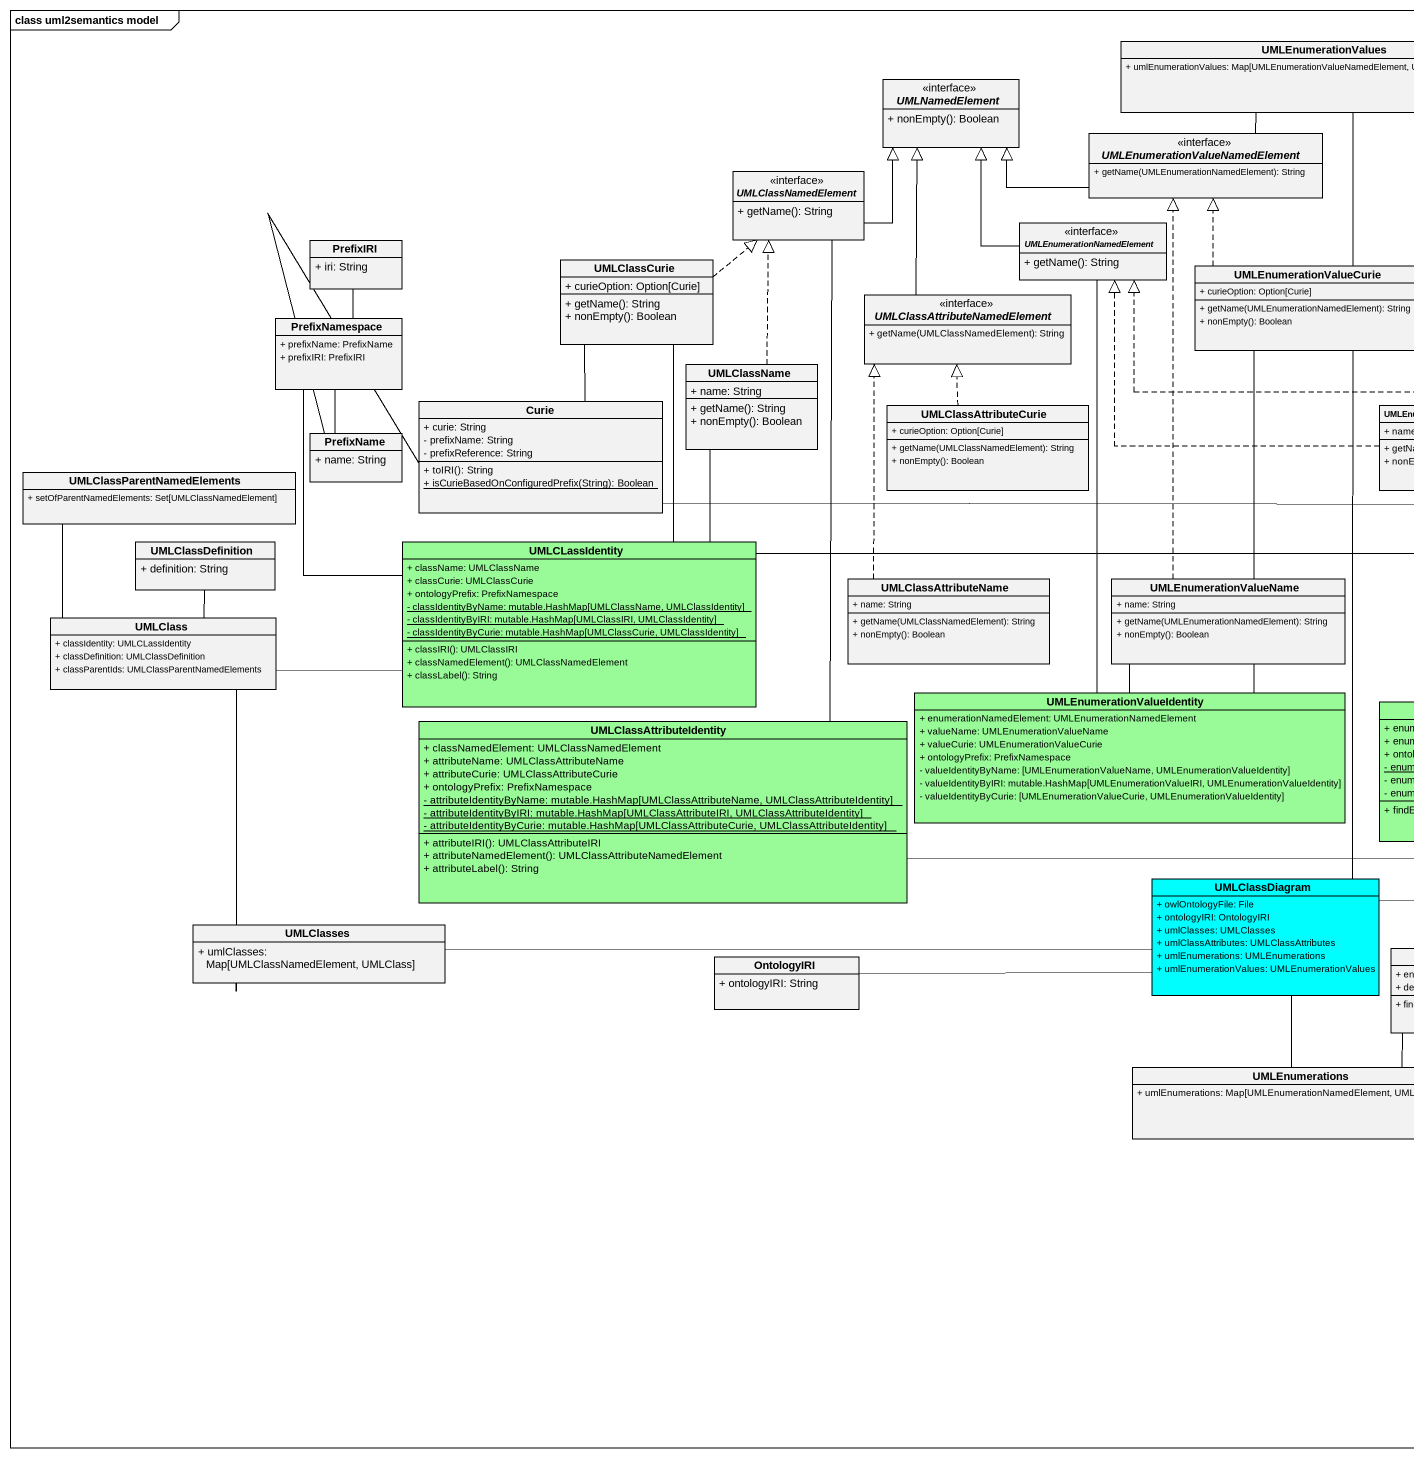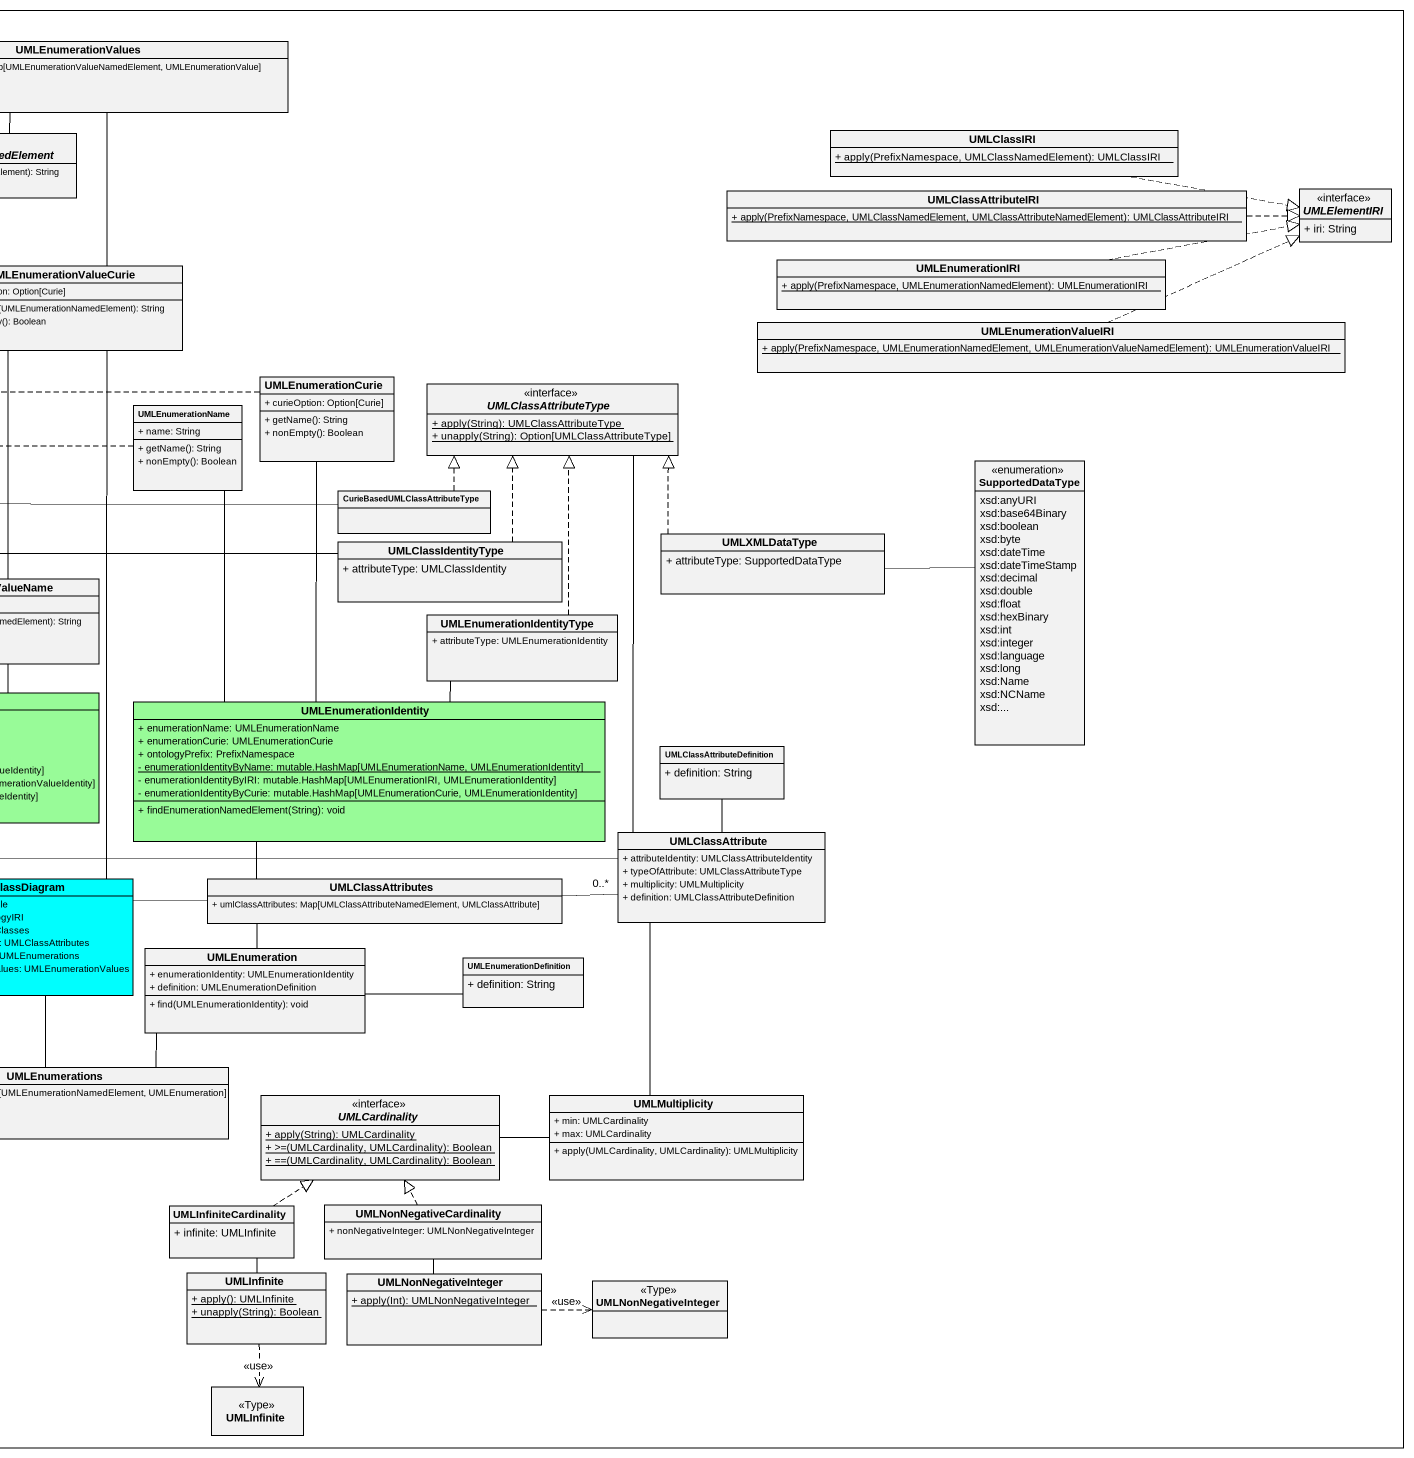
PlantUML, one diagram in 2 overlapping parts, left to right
@startuml
mainframe class uml2semantics model
hide circle
hide empty members
skinparam classAttributeIconSize 0
class UMLEnumerationValues {
  + umlEnumerationValues: Map[UMLEnumerationValueNamedElement, UMLEnumerationValue]
}
interface UMLNamedElement {
  + nonEmpty(): Boolean
}
interface "UMLEnumerationValueNamedElement" as UMLEnumerationValueNamedElem {
  + getName(UMLEnumerationNamedElement): String
}
class UMLClassIRI {
  {static} + apply(PrefixNamespace, UMLClassNamedElement): UMLClassIRI
}
interface UMLClassNamedElement {
  + getName(): String
}
class UMLClassAttributeIRI {
  {static} + apply(PrefixNamespace, UMLClassNamedElement, UMLClassAttributeNamedElement): UMLClassAttributeIRI
}
interface UMLElementIRI {
  + iri: String
}
class PrefixIRI {
  + iri: String
}
interface UMLEnumerationNamedElement {
  + getName(): String
}
class UMLClassCurie {
  + curieOption: Option[Curie]
  + getName(): String
  + nonEmpty(): Boolean
}
interface "UMLClassAttributeNamedElement" as UMLClassAttributeNamedElemen {
  + getName(UMLClassNamedElement): String
}
class UMLEnumerationValueCurie {
  + curieOption: Option[Curie]
  + getName(UMLEnumerationNamedElement): String
  + nonEmpty(): Boolean
}
class UMLEnumerationIRI {
  {static} + apply(PrefixNamespace, UMLEnumerationNamedElement): UMLEnumerationIRI
}
class PrefixNamespace {
  + prefixName: PrefixName
  + prefixIRI: PrefixIRI
}
class UMLEnumerationValueIRI {
  {static} + apply(PrefixNamespace, UMLEnumerationNamedElement, UMLEnumerationValueNamedElement): UMLEnumerationValueIRI
}
class UMLClassName {
  + name: String
  + getName(): String
  + nonEmpty(): Boolean
}
class UMLEnumerationCurie {
  + curieOption: Option[Curie]
  + getName(): String
  + nonEmpty(): Boolean
}
interface UMLClassAttributeType {
  {static} + apply(String): UMLClassAttributeType
  {static} + unapply(String): Option[UMLClassAttributeType]
}
class PrefixName {
  + name: String
}
class Curie {
  + curie: String
  - prefixName: String
  - prefixReference: String
  + toIRI(): String
  {static} + isCurieBasedOnConfiguredPrefix(String): Boolean
}
class UMLClassAttributeCurie {
  + curieOption: Option[Curie]
  + getName(UMLClassNamedElement): String
  + nonEmpty(): Boolean
}
class UMLEnumerationName {
  + name: String
  + getName(): String
  + nonEmpty(): Boolean
}
class UMLClassParentNamedElements {
  + setOfParentNamedElements: Set[UMLClassNamedElement]
}
enum SupportedDataType {
  xsd:anyURI
  xsd:base64Binary
  xsd:boolean
  xsd:byte
  xsd:dateTime
  xsd:dateTimeStamp
  xsd:decimal
  xsd:double
  xsd:float
  xsd:hexBinary
  xsd:int
  xsd:integer
  xsd:language
  xsd:long
  xsd:Name
  xsd:NCName
  xsd:...
}
class "CurieBasedUMLClassAttributeType" as CurieBasedUMLClassAttributeT
class UMLXMLDataType {
  + attributeType: SupportedDataType
}
class UMLClassDefinition {
  + definition: String
}
class UMLCLassIdentity #98FB98 {
  + className: UMLClassName
  + classCurie: UMLClassCurie
  + ontologyPrefix: PrefixNamespace
  {static} - classIdentityByName: mutable.HashMap[UMLClassName, UMLClassIdentity]
  {static} - classIdentityByIRI: mutable.HashMap[UMLClassIRI, UMLClassIdentity]
  {static} - classIdentityByCurie: mutable.HashMap[UMLClassCurie, UMLClassIdentity]
  + classIRI(): UMLClassIRI
  + classNamedElement(): UMLClassNamedElement
  + classLabel(): String
}
class UMLClassAttributeName {
  + name: String
  + getName(UMLClassNamedElement): String
  + nonEmpty(): Boolean
}
class UMLEnumerationValueName {
  + name: String
  + getName(UMLEnumerationNamedElement): String
  + nonEmpty(): Boolean
}
class UMLClassIdentityType {
  + attributeType: UMLClassIdentity
}
class UMLClass {
  + classIdentity: UMLCLassIdentity
  + classDefinition: UMLClassDefinition
  + classParentIds: UMLClassParentNamedElements
}
class UMLEnumerationIdentityType {
  + attributeType: UMLEnumerationIdentity
}
class UMLEnumerationValueIdentity #98FB98 {
  + enumerationNamedElement: UMLEnumerationNamedElement
  + valueName: UMLEnumerationValueName
  + valueCurie: UMLEnumerationValueCurie
  + ontologyPrefix: PrefixNamespace
  - valueIdentityByName: [UMLEnumerationValueName, UMLEnumerationValueIdentity]
  - valueIdentityByIRI: mutable.HashMap[UMLEnumerationValueIRI, UMLEnumerationValueIdentity]
  - valueIdentityByCurie: [UMLEnumerationValueCurie, UMLEnumerationValueIdentity]
}
class UMLEnumerationIdentity #98FB98 {
  + enumerationName: UMLEnumerationName
  + enumerationCurie: UMLEnumerationCurie
  + ontologyPrefix: PrefixNamespace
  {static} - enumerationIdentityByName: mutable.HashMap[UMLEnumerationName, UMLEnumerationIdentity]
  - enumerationIdentityByIRI: mutable.HashMap[UMLEnumerationIRI, UMLEnumerationIdentity]
  - enumerationIdentityByCurie: mutable.HashMap[UMLEnumerationCurie, UMLEnumerationIdentity]
  + findEnumerationNamedElement(String): void
}
class UMLClassAttributeIdentity #98FB98 {
  + classNamedElement: UMLClassNamedElement
  + attributeName: UMLClassAttributeName
  + attributeCurie: UMLClassAttributeCurie
  + ontologyPrefix: PrefixNamespace
  {static} - attributeIdentityByName: mutable.HashMap[UMLClassAttributeName, UMLClassAttributeIdentity]
  {static} - attributeIdentityByIRI: mutable.HashMap[UMLClassAttributeIRI, UMLClassAttributeIdentity]
  {static} - attributeIdentityByCurie: mutable.HashMap[UMLClassAttributeCurie, UMLClassAttributeIdentity]
  + attributeIRI(): UMLClassAttributeIRI
  + attributeNamedElement(): UMLClassAttributeNamedElement
  + attributeLabel(): String
}
class UMLClassAttributeDefinition {
  + definition: String
}
class UMLClassAttribute {
  + attributeIdentity: UMLClassAttributeIdentity
  + typeOfAttribute: UMLClassAttributeType
  + multiplicity: UMLMultiplicity
  + definition: UMLClassAttributeDefinition
}
class UMLClassDiagram #00FEFE {
  + owlOntologyFile: File
  + ontologyIRI: OntologyIRI
  + umlClasses: UMLClasses
  + umlClassAttributes: UMLClassAttributes
  + umlEnumerations: UMLEnumerations
  + umlEnumerationValues: UMLEnumerationValues
}
class UMLClassAttributes {
  + umlClassAttributes: Map[UMLClassAttributeNamedElement, UMLClassAttribute]
}
class UMLClasses {
  + umlClasses: Map[UMLClassNamedElement, UMLClass]
}
class UMLEnumeration {
  + enumerationIdentity: UMLEnumerationIdentity
  + definition: UMLEnumerationDefinition
  + find(UMLEnumerationIdentity): void
}
class OntologyIRI {
  + ontologyIRI: String
}
class UMLEnumerationDefinition {
  + definition: String
}
class UMLEnumerations {
  + umlEnumerations: Map[UMLEnumerationNamedElement, UMLEnumeration]
}
interface UMLCardinality {
  {static} + apply(String): UMLCardinality
  {static} + >=(UMLCardinality, UMLCardinality): Boolean
  {static} + ==(UMLCardinality, UMLCardinality): Boolean
}
class UMLMultiplicity {
  + min: UMLCardinality
  + max: UMLCardinality
  + apply(UMLCardinality, UMLCardinality): UMLMultiplicity
}
class UMLInfiniteCardinality {
  + infinite: UMLInfinite
}
class UMLNonNegativeCardinality {
  + nonNegativeInteger: UMLNonNegativeInteger
}
class UMLInfinite {
  {static} + apply(): UMLInfinite
  {static} + unapply(String): Boolean
}
class UMLNonNegativeInteger {
  {static} + apply(Int): UMLNonNegativeInteger
}
class "UMLNonNegativeInteger" as UMLNonNegativeInteger_2 <<Type>>
class "UMLInfinite" as UMLInfinite_2 <<Type>>
UMLEnumerationValues -- UMLEnumerationValueNamedElem
UMLEnumerationValueNamedElem -left-|> UMLNamedElement
UMLClassIRI .right.|> UMLElementIRI
UMLClassNamedElement -up-|> UMLNamedElement
UMLClassAttributeIRI .right.|> UMLElementIRI
UMLEnumerationNamedElement -up-|> UMLNamedElement
UMLClassCurie .right.|> UMLClassNamedElement
UMLClassCurie -- Curie
UMLClassAttributeNamedElemen -up-|> UMLNamedElement
UMLEnumerationValueCurie .up.|> UMLEnumerationValueNamedElem
UMLEnumerationIRI .right.|> UMLElementIRI
PrefixNamespace -up- PrefixIRI
PrefixNamespace -- PrefixName
UMLEnumerationValueIRI .right.|> UMLElementIRI
UMLClassName .up.|> UMLClassNamedElement
UMLClassName -- UMLCLassIdentity
UMLEnumerationCurie .left.|> UMLEnumerationNamedElement
Curie -left- PrefixName
UMLClassAttributeCurie .up.|> UMLClassAttributeNamedElemen
UMLEnumerationName .left.|> UMLEnumerationNamedElement
CurieBasedUMLClassAttributeT .up.|> UMLClassAttributeType
CurieBasedUMLClassAttributeT -left- Curie
UMLXMLDataType .up.|> UMLClassAttributeType
UMLXMLDataType -right- SupportedDataType
UMLCLassIdentity -up- UMLClassCurie
UMLCLassIdentity -up- PrefixNamespace
UMLClassAttributeName .up.|> UMLClassAttributeNamedElemen
UMLEnumerationValueName .up.|> UMLEnumerationValueNamedElem
UMLClassIdentityType .up.|> UMLClassAttributeType
UMLClassIdentityType -left- UMLCLassIdentity
UMLClass -up- UMLClassParentNamedElements
UMLClass -up- UMLClassDefinition
UMLClass -right- UMLCLassIdentity
UMLClass -- UMLClasses
UMLEnumerationIdentityType .up.|> UMLClassAttributeType
UMLEnumerationIdentityType -- UMLEnumerationIdentity
UMLEnumerationValueIdentity -up- UMLEnumerationNamedElement
UMLEnumerationValueIdentity -up- UMLEnumerationValueCurie
UMLEnumerationValueIdentity -up- UMLEnumerationValueName
UMLEnumerationIdentity -up- UMLEnumerationCurie
UMLEnumerationIdentity -up- UMLEnumerationName
UMLClassAttributeIdentity -up- UMLClassNamedElement
UMLClassAttributeDefinition -- UMLClassAttribute
UMLClassAttribute -up- UMLClassAttributeType
UMLClassAttribute -left- UMLClassAttributeIdentity
UMLClassAttribute -- UMLMultiplicity
UMLClassDiagram -up- UMLEnumerationValues
UMLClassDiagram -right- UMLClassAttributes
UMLClassDiagram -left- OntologyIRI
UMLClassDiagram -- UMLEnumerations
UMLClassAttributes -right- "0..*" UMLClassAttribute
UMLClasses -right- UMLClassDiagram
UMLEnumeration -up- UMLEnumerationIdentity
UMLEnumeration -right- UMLEnumerationDefinition
UMLEnumeration -left- UMLEnumerations
UMLMultiplicity -left- UMLCardinality
UMLInfiniteCardinality .up.|> UMLCardinality
UMLInfiniteCardinality -- UMLInfinite
UMLNonNegativeCardinality .up.|> UMLCardinality
UMLNonNegativeCardinality -- UMLNonNegativeInteger
UMLInfinite ..> UMLInfinite_2 : <<use>>
UMLNonNegativeInteger .right.> UMLNonNegativeInteger_2 : <<use>>
@enduml
